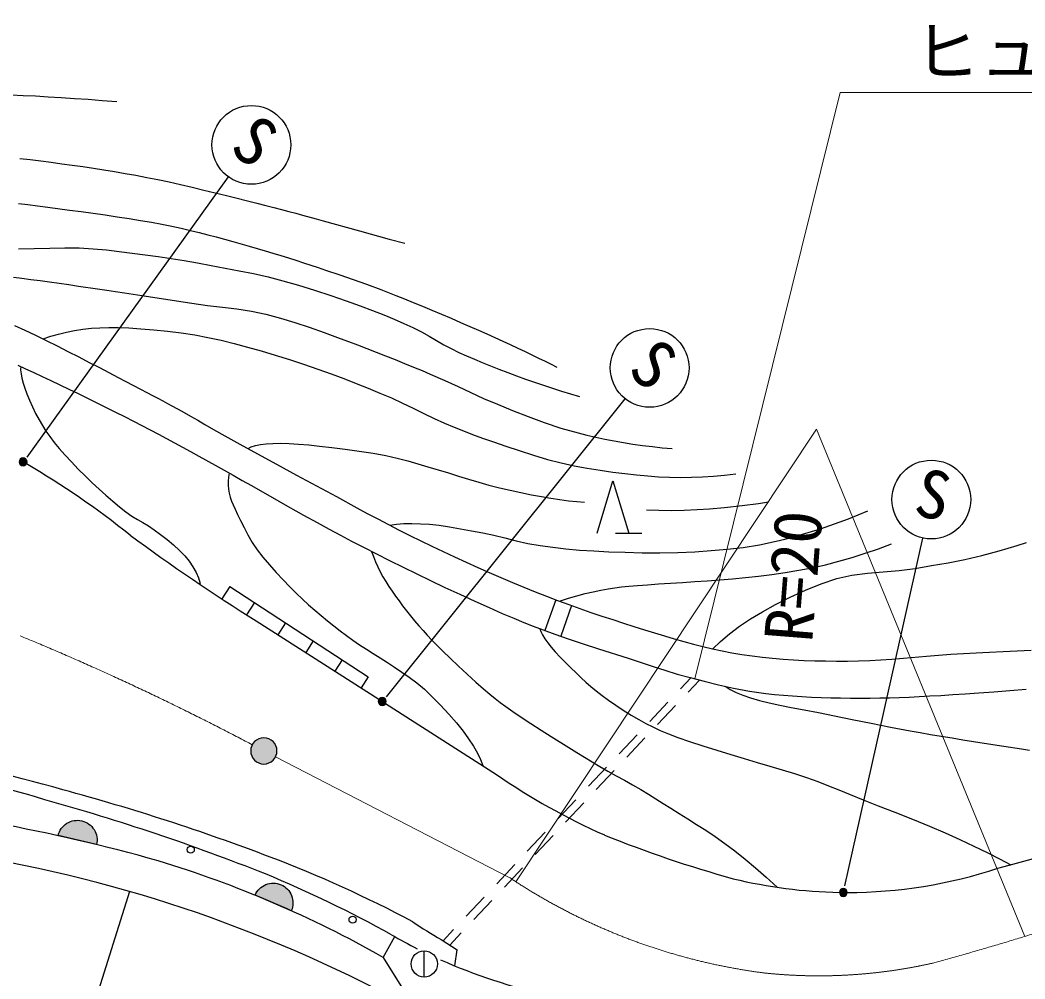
# Model space of a CAD drawing. Units: millimetres, scale not verified. Extents: x 40000 to 680000, y 20000 to 380000.
# Drawn here: x 256016 to 294277, y 288020 to 324547 of the extents above; entities that cross this region are included whole.
import ezdxf
from ezdxf.enums import TextEntityAlignment as Align

# ---------------------------------------------------------------- set-up
doc = ezdxf.new("R2010")
doc.units = ezdxf.units.MM
doc.header["$LTSCALE"] = 1000
doc.linetypes.add('CHAIN', pattern=[18.5, 12, -1.5, 3.5, -1.5])
for name, color, linetype, lineweight in [('M-BGD', 7, 'Continuous', 25), ('M-BMK', 2, 'CHAIN', 13), ('M-BMK-SRVR', 3, 'Continuous', 25), ('M-STR-HTXT', 7, 'Continuous', 13), ('M-STR-STRC', 7, 'Continuous', 25)]:
    doc.layers.add(name, color=color, linetype=linetype, lineweight=lineweight)
doc.styles.add('ＭＳ ゴシック', font='')
doc.styles.get('ＭＳ ゴシック').set_extended_font_data('MS Gothic')

msp = doc.modelspace()

# ---------------------------------------------------------------- hatches: boundary and pattern name
at = {"layer": 'M-BGD'}
for points in [[(256279, 307717, 0.99999), (255979, 307717, 1)], [(269956, 298590, 1), (269656, 298590, 0.99999)], [(257464, 293478, -0.41596), (258366, 294043, -0.41596), (258925, 293138)], [(264964, 291207, -0.41684), (265952, 291607, -0.41684), (266343, 290616)], [(287513, 291315, 0.41421), (287363, 291465, 0.41421), (287213, 291315, 1)]]:
    msp.add_hatch(color=256, dxfattribs=at).paths.add_polyline_path(points)
at = {"layer": 'M-BMK-SRVR'}
msp.add_hatch(color=256, dxfattribs=at).paths.add_polyline_path([(265798, 296707, 1), (264798, 296707, 1)])

# ---------------------------------------------------------------- linework, layer by layer
at = {"layer": 'M-BGD'}
for p, q in [((278692, 304998), (279692, 304998)), ((264007, 302965), (263699, 302496)), ((264007, 302965), (269276, 299533)), ((264942, 302357), (264643, 301886)), ((276417, 302465), (275993, 301294)), ((277011, 302246), (276607, 301076)), ((269679, 298670), (265008, 301655)), ((266123, 301587), (265831, 301130)), ((267178, 300900), (266892, 300452)), ((268281, 300181), (268001, 299743)), ((269276, 299533), (269002, 299103)), ((281158, 299070), (281556, 299492)), ((281453, 298945), (281888, 299407)), ((269932, 298509), (274152, 295812)), ((279992, 297832), (280678, 298560)), ((280287, 297708), (280973, 298436)), ((278827, 296595), (279512, 297323)), ((279122, 296470), (279807, 297198)), ((277661, 295357), (278347, 296085)), ((277956, 295233), (278642, 295961)), ((276495, 294120), (277181, 294848)), ((276790, 293996), (277476, 294723)), ((275330, 292883), (276015, 293610)), ((275625, 292758), (276310, 293486)), ((274164, 291645), (274850, 292373)), ((274459, 291521), (275145, 292249)), ((260177, 291353), (258122, 284761)), ((272998, 290408), (273684, 291136)), ((273293, 290283), (273979, 291011)), ((272120, 289476), (272518, 289898)), ((272378, 289312), (272813, 289774)), ((269835, 288842), (270282, 289632)), ((272050, 289520), (272660, 289133)), ((271405, 288092), (271405, 289092)), ((272570, 288516), (272660, 289133)), ((269835, 288842), (271105, 286818)), ((271405, 288592), (271406, 288593))]:
    msp.add_line(p, q, dxfattribs=at)
for points in [[(255684, 321702), (256137, 321680), (256603, 321655), (257082, 321628), (257576, 321598), (258084, 321564), (258606, 321528), (259143, 321488), (259695, 321446)], [(256009, 319278), (256405, 319230), (256803, 319180), (257202, 319128), (257601, 319075), (258001, 319020), (258402, 318963), (258805, 318904), (259208, 318842), (259613, 318776), (260020, 318707), (260429, 318634), (260839, 318556), (261259, 318471), (261691, 318379), (262130, 318280), (262573, 318177), (263015, 318072), (263450, 317967), (263874, 317862), (265035, 317573), (265370, 317489), (265682, 317409), (265974, 317332), (266250, 317258), (266515, 317185), (266773, 317114), (267286, 316971), (267550, 316898), (268939, 316518), (270070, 316207), (270660, 316047)], [(255956, 317561), (256312, 317517), (256682, 317470), (257067, 317420), (257901, 317309), (258344, 317249), (258797, 317187), (259255, 317122), (259712, 317055), (260163, 316986), (260601, 316916), (261021, 316843), (261418, 316770), (261793, 316694), (262154, 316617), (262502, 316536), (262839, 316454), (263166, 316371), (263487, 316286), (263802, 316200), (264114, 316113), (264735, 315938), (265043, 315850), (265347, 315761), (265645, 315671), (265939, 315581), (266230, 315489), (266517, 315397), (266802, 315304), (267085, 315211), (267366, 315117), (267646, 315023), (268185, 314841), (268698, 314664), (269210, 314481), (269746, 314282), (270329, 314056), (270647, 313929), (270984, 313792), (271335, 313647), (271696, 313496), (272061, 313342), (272426, 313186), (272786, 313031), (273137, 312879), (273474, 312731), (273791, 312590), (274094, 312454), (274392, 312318), (274683, 312184), (274967, 312052), (275242, 311923), (275507, 311795), (275761, 311671), (276005, 311551), (276235, 311434), (276453, 311322)], [(255958, 315830), (256555, 315843), (257142, 315863), (257716, 315875), (258269, 315866), (258796, 315835), (259300, 315790), (259791, 315735), (260280, 315672), (260775, 315606), (261274, 315537), (261770, 315463), (262268, 315383), (262774, 315296), (263291, 315201), (263821, 315102), (264359, 314999), (264906, 314887), (265462, 314762), (266026, 314619), (266616, 314449), (267232, 314257), (267848, 314054), (268436, 313851), (268968, 313662), (269438, 313487), (269865, 313319), (270257, 313155), (270624, 312993), (270975, 312830), (271300, 312666), (271595, 312501), (271872, 312338), (272145, 312180), (272430, 312030), (272724, 311889), (273018, 311756), (273314, 311627), (273616, 311501), (273928, 311375), (274250, 311246), (274582, 311119), (274920, 310993), (275261, 310870), (275602, 310751), (275942, 310636), (276284, 310524), (276628, 310416), (276972, 310311), (277317, 310210)], [(255759, 314749), (256083, 314710), (256423, 314667), (256775, 314620), (257137, 314571), (257505, 314520), (257876, 314468), (258245, 314415), (258968, 314311), (259315, 314260), (259654, 314210), (259990, 314160), (260324, 314109), (260655, 314058), (262559, 313761), (263150, 313680), (263717, 313611), (264271, 313541), (264822, 313455), (265379, 313340), (265934, 313195), (266479, 313029), (267029, 312843), (267598, 312640), (268202, 312420), (268524, 312301), (268863, 312173), (269214, 312039), (269573, 311899), (269934, 311756), (270294, 311612), (270649, 311469), (270993, 311328), (271323, 311193), (271633, 311063), (272192, 310818), (272694, 310584), (273173, 310356), (273660, 310133), (274191, 309909), (274764, 309679), (275358, 309444), (275973, 309215), (276608, 309003), (277263, 308817), (277599, 308735), (277940, 308657), (278285, 308584), (278636, 308516), (278993, 308453), (279354, 308395), (279720, 308344), (280092, 308298), (280469, 308258), (280850, 308225)], [(255802, 312912), (256197, 312730), (256597, 312542), (257007, 312343), (257422, 312136), (257838, 311927), (258248, 311716), (258650, 311508), (259037, 311307), (259749, 310935), (260606, 310490), (260842, 310366), (261058, 310251), (261260, 310143), (261450, 310040), (261634, 309941), (261813, 309843), (262177, 309643), (262506, 309459), (262778, 309302), (263050, 309143), (263377, 308955), (263815, 308709), (264386, 308393), (265053, 308026), (265783, 307626), (266543, 307213), (267677, 306601), (268058, 306393), (268837, 305969), (269233, 305755), (269633, 305541), (270038, 305327), (270446, 305116), (270858, 304907), (271273, 304703), (271694, 304501), (272123, 304298), (272558, 304095), (272997, 303894), (273440, 303695), (273883, 303500), (274325, 303308), (274765, 303122), (275200, 302942), (275630, 302769), (276055, 302603), (276481, 302441), (276906, 302284), (277329, 302132), (277749, 301985), (278167, 301843), (278580, 301706), (278988, 301573), (279392, 301446), (279788, 301324), (280176, 301206), (280554, 301092), (280925, 300982), (281290, 300876), (281653, 300776), (282015, 300682), (282378, 300595), (282745, 300515), (283119, 300442), (283500, 300378), (283888, 300322), (284279, 300275), (284672, 300235), (285069, 300202), (285469, 300176), (285872, 300156), (286279, 300142), (286690, 300133), (287105, 300128), (287524, 300128), (287945, 300136), (288367, 300152), (288790, 300176), (289216, 300206), (289648, 300241), (290531, 300316), (290987, 300353), (291453, 300388), (291933, 300420), (292426, 300447), (292933, 300473), (293452, 300497), (294517, 300546)], [(256889, 312400), (257182, 312500), (257478, 312587), (257779, 312662), (258088, 312723), (258409, 312771), (258731, 312806), (259054, 312828), (259391, 312837), (259754, 312834), (260156, 312818), (260609, 312790), (261104, 312751), (261624, 312699), (262151, 312633), (262667, 312553), (263169, 312457), (263669, 312347), (264172, 312223), (264679, 312089), (265193, 311945), (265724, 311788), (266268, 311617), (266813, 311437), (267348, 311253), (267860, 311071), (268347, 310891), (268817, 310708), (269273, 310524), (269717, 310338), (270153, 310151), (270577, 309958), (270989, 309760), (271391, 309562), (271785, 309371), (272175, 309195), (272546, 309037), (272897, 308894), (273248, 308759), (273621, 308622), (274036, 308477), (274508, 308316), (275023, 308144), (275559, 307972), (276097, 307813), (276615, 307677), (277116, 307566), (277614, 307473), (278105, 307396), (278584, 307329), (279048, 307271), (279490, 307221), (279915, 307181), (280329, 307151), (280741, 307132), (281158, 307125), (281579, 307130), (281999, 307146), (282420, 307173), (282843, 307211), (283269, 307261)], [(255927, 311403), (256227, 311264), (256535, 311121), (256853, 310972), (257183, 310816), (257524, 310654), (257873, 310487), (258227, 310317), (258585, 310143), (258943, 309968), (259299, 309792), (259651, 309616), (259996, 309443), (260331, 309272), (260657, 309103), (260974, 308937), (261286, 308772), (261593, 308607), (261898, 308442), (262203, 308276), (262508, 308108), (262817, 307937), (263450, 307587), (263781, 307403), (264124, 307211), (264474, 307012), (264828, 306811), (265873, 306216), (266202, 306030), (266515, 305853), (266809, 305690), (267331, 305402), (267788, 305153), (268214, 304924), (268639, 304700), (269096, 304463), (269586, 304211), (270088, 303957), (270599, 303702), (271118, 303447), (271644, 303194), (272190, 302936), (272759, 302672), (273329, 302412), (273875, 302167), (274378, 301947), (274812, 301761), (275191, 301604), (275554, 301460), (275936, 301315), (276374, 301156), (276890, 300979), (277456, 300791), (278045, 300601), (279171, 300241), (279663, 300080), (280122, 299925), (280572, 299777), (281034, 299635), (281533, 299498), (282065, 299362), (282615, 299226), (283187, 299098), (283786, 298985), (284417, 298893), (284746, 298857), (285084, 298825), (285431, 298798), (285785, 298776), (286146, 298757), (286513, 298742), (286883, 298731), (287258, 298723), (287635, 298719), (288014, 298717), (288389, 298718), (288757, 298723), (289123, 298731), (289492, 298743), (289867, 298758), (290254, 298777), (290657, 298798), (291080, 298823), (291529, 298851), (292007, 298882), (292529, 298918), (293098, 298960), (293701, 299007), (294328, 299058)], [(256041, 311350), (256037, 311221), (256051, 311071), (256081, 310904), (256128, 310720), (256190, 310523), (256271, 310306), (256370, 310065), (256483, 309813), (256607, 309562), (256736, 309323), (256867, 309101), (257002, 308889), (257148, 308678), (257312, 308461), (257500, 308231), (257721, 307980), (257969, 307713), (258233, 307441), (258502, 307173), (258764, 306921), (259022, 306680), (259284, 306443), (259544, 306216), (259799, 306005), (260043, 305813), (260270, 305654), (260485, 305523), (260695, 305403), (260905, 305277), (261124, 305127), (261361, 304950), (261611, 304757), (261860, 304554), (262091, 304347), (262288, 304140), (262454, 303932), (262598, 303722), (262719, 303508), (262812, 303294), (262874, 303079)], [(264700, 308221), (264820, 308286), (264976, 308339), (265165, 308379), (265387, 308407), (265643, 308423), (265933, 308426), (266259, 308416), (266617, 308394), (267005, 308361), (267421, 308319), (267885, 308266), (268399, 308201), (268933, 308126), (269455, 308043), (269937, 307955), (270371, 307859), (270776, 307754), (271164, 307642), (271546, 307528), (271933, 307415), (272323, 307298), (272708, 307178), (273092, 307057), (273478, 306940), (273867, 306832), (274268, 306732), (274678, 306637), (275088, 306548), (275486, 306467), (275864, 306396), (276222, 306334), (276567, 306281), (276898, 306237), (277211, 306202), (277506, 306177)], [(263977, 307293), (263953, 307134), (263941, 306980), (263941, 306828), (263953, 306675), (263979, 306519), (264015, 306369), (264063, 306226), (264124, 306078), (264201, 305912), (264297, 305715), (264412, 305481), (264542, 305217), (264691, 304935), (264858, 304646), (265046, 304364), (265263, 304081), (265509, 303790), (265770, 303500), (266034, 303219), (266287, 302957), (266528, 302715), (266766, 302489), (267003, 302274), (267240, 302066), (267479, 301861), (267719, 301662), (267958, 301469), (268199, 301282), (268443, 301099), (268692, 300919), (268946, 300746), (269204, 300582), (269466, 300419), (269732, 300252), (270002, 300073), (270276, 299890), (270555, 299706), (270837, 299511), (271122, 299298), (271409, 299054), (271712, 298768), (272030, 298444), (272344, 298105), (272636, 297770), (272886, 297460), (273096, 297172), (273279, 296892), (273432, 296625), (273551, 296375), (273631, 296145)], [(277992, 304998), (278592, 306998), (279192, 304998)], [(279867, 305896), (280332, 305875), (280814, 305870), (281305, 305879), (281793, 305899), (282268, 305928), (282840, 305979), (283513, 306055), (284127, 306134), (284518, 306196), (284525, 306219)], [(270090, 305300), (270347, 305340), (270629, 305363), (270933, 305370), (271259, 305362), (271604, 305339), (271974, 305300), (272370, 305242), (272784, 305172), (273207, 305093), (273631, 305012), (274051, 304921), (274472, 304818), (274902, 304711), (275347, 304612), (275815, 304528), (276300, 304462), (276800, 304406), (277319, 304359), (277862, 304322), (278435, 304294), (279051, 304273), (279706, 304258), (280381, 304254), (281056, 304265), (281710, 304294), (282335, 304337), (282944, 304389), (283550, 304460), (284168, 304559), (284810, 304693), (285141, 304775), (285475, 304863), (285813, 304958), (286154, 305061), (286500, 305172), (286850, 305291), (287205, 305418), (287565, 305553), (287930, 305697), (288302, 305849)], [(276549, 302416), (276892, 302521), (277218, 302614), (277529, 302697), (277832, 302769), (278130, 302833), (278408, 302884), (278663, 302922), (278918, 302952), (279197, 302980), (279523, 303009), (279905, 303039), (280327, 303067), (280777, 303094), (281241, 303122), (281706, 303155), (282175, 303189), (282656, 303223), (283146, 303260), (283641, 303306), (284139, 303363), (284642, 303430), (285152, 303504), (285665, 303588), (286178, 303685), (286687, 303800), (287192, 303930), (287695, 304075), (288197, 304234), (288697, 304409), (289192, 304600)], [(282393, 300592), (282685, 300878), (283024, 301166), (283406, 301453), (283826, 301734), (284282, 302008), (284785, 302284), (285338, 302565), (285922, 302835), (286519, 303075), (287110, 303269), (287693, 303398), (288283, 303474), (288879, 303524), (289483, 303576), (290097, 303657), (290721, 303763), (291352, 303873), (291993, 303997), (292643, 304145), (293302, 304324), (293640, 304426), (293987, 304534), (294340, 304649)], [(269402, 304306), (269473, 304108), (269551, 303913), (269637, 303720), (269730, 303529), (269831, 303340), (269939, 303154), (270056, 302971), (270180, 302790), (270309, 302607), (270444, 302423), (270583, 302236), (270727, 302047), (270877, 301858), (271033, 301667), (271196, 301476), (271359, 301290), (271520, 301111), (271691, 300928), (271885, 300729), (272111, 300505), (272388, 300239), (272708, 299937), (273044, 299625), (273372, 299328), (273664, 299070), (273902, 298867), (274105, 298700), (274299, 298549), (274512, 298393), (274772, 298210), (275096, 297990), (275466, 297749), (275856, 297500), (276241, 297257), (276915, 296831), (277216, 296643), (277506, 296464), (277795, 296288), (278093, 296111), (278402, 295933), (278715, 295760), (279029, 295587), (279340, 295414), (279646, 295237), (279940, 295060), (280224, 294885), (280507, 294706), (280799, 294520), (281108, 294322), (281436, 294118), (281775, 293909), (282126, 293689), (282486, 293451), (282855, 293185), (283233, 292895), (283621, 292583), (284019, 292250), (284425, 291893), (284841, 291511)], [(275811, 301362), (275846, 301251), (275909, 301124), (275996, 300982), (276105, 300828), (276234, 300664), (276391, 300482), (276577, 300282), (276780, 300075), (276989, 299869), (277191, 299675), (277379, 299496), (277563, 299326), (277750, 299160), (277951, 298993), (278175, 298820), (278426, 298637), (278698, 298447), (278985, 298257), (279278, 298074), (279570, 297904), (279846, 297754), (280112, 297619), (280389, 297490), (280700, 297359), (281067, 297218), (281509, 297064), (282011, 296903), (282545, 296738), (283082, 296575), (283593, 296417), (284081, 296269), (284563, 296127), (285039, 295985), (285506, 295841), (285964, 295690), (286393, 295535), (286794, 295381), (287196, 295220), (287627, 295045), (288116, 294847), (288690, 294620), (289329, 294368), (289993, 294103), (290645, 293836), (291246, 293579), (291800, 293331), (292334, 293083), (292840, 292839), (293310, 292600), (293736, 292369)], [(282862, 299170), (283053, 299049), (283277, 298936), (283537, 298828), (283833, 298725), (284169, 298624), (284538, 298532), (284940, 298448), (285382, 298366), (285871, 298277), (286415, 298172), (287027, 298046), (287702, 297906), (288421, 297758), (289163, 297610), (289908, 297470), (290288, 297402), (290683, 297334), (291089, 297266), (291501, 297198), (291913, 297131), (292322, 297065), (292722, 297002), (293478, 296884), (294145, 296781), (294450, 296734)]]:
    msp.add_lwpolyline(points, dxfattribs=at)
for points in [[(256279, 307717, 0.99999), (255979, 307717, 1)], [(269956, 298590, 1), (269656, 298590, 0.99999)], [(257464, 293478, -0.41596), (258366, 294043, -0.41596), (258925, 293138)], [(264964, 291207, -0.41684), (265952, 291607, -0.41684), (266343, 290616)], [(287513, 291315, 0.41421), (287363, 291465, 0.41421), (287213, 291315, 1)]]:
    msp.add_lwpolyline(points, format="xyb", close=True, dxfattribs=at)
for centre, radius in [((262515, 292945), 134), ((268675, 290278), 134), ((271405, 288592), 500)]:
    msp.add_circle(centre, radius, dxfattribs=at)
for centre, radius, start, end in [((239026, 278348), 33986, 51.4571, 59.5322), ((306325, 367448), 77690, 233.58223, 237.87152), ((246592, 257960), 38867, 73.4839, 82.9117), ((245517, 258065), 38517, 72.7275, 81.3065), ((288562, 316647), 25332, 235.3322, 246.0125), ((236343, 216141), 81900, 69.11319, 74.92691), ((243949, 232022), 62924, 74.01994, 85.59706), ((235189, 216253), 81550, 68.28988, 74.52147), ((270920, 376010), 86697, 284.92573, 289.55665), ((295063, 334992), 44762, 247.956, 254.5925), ((245468, 240479), 52958, 61.0457, 80.8263), ((249159, 252459), 41848, 60.3913, 73.1737), ((248774, 248518), 47219, 61.9621, 69.1996), ((247435, 248711), 46869, 60.998, 67.5206), ((287517, 309575), 18261, 269.9887, 288.2979), ((287517, 309575), 18261, 256.2313, 269.0474), ((282274, 307087), 20325, 236.2084, 239.7997), ((280474, 307620), 20675, 240.0718, 243.1671), ((280474, 307620), 20675, 245.8837, 257.8331), ((280732, 340849), 56187, 279.5167, 290.6779)]:
    msp.add_arc(centre, radius, start, end, dxfattribs=at)
at = {"layer": 'M-BMK'}
msp.add_line((274641, 291887), (265742, 296478), dxfattribs=at)
for centre, radius, start, end in [((216976, 206426), 102398, 62.12237, 67.58861), ((287283, 310831), 22774, 236.2837, 262.5308), ((259028, 404347), 120000, 285.34261, 287.50873), ((286425, 307851), 19714, 263.8765, 282.7591)]:
    msp.add_arc(centre, radius, start, end, dxfattribs=at)
at = {"layer": 'M-BMK-SRVR'}
msp.add_lwpolyline([(265798, 296707, 1), (264798, 296707, 1)], format="xyb", close=True, dxfattribs=at)
at = {"layer": 'M-STR-HTXT'}
for q in [(274890, 291723), (294276, 289641)]:
    msp.add_line((286344, 308968), q, dxfattribs=at)
msp.add_lwpolyline([(281703, 299455), (287238, 321784), (319738, 321784)], dxfattribs=at)
at = {"layer": 'M-STR-STRC'}
for p, q in [((256287, 307892), (263949, 318574)), ((269968, 298763), (279052, 310123)), ((287420, 291571), (290386, 304816))]:
    msp.add_line(p, q, dxfattribs=at)
for centre in [(264823, 319793), (279988, 311295), (290714, 306280)]:
    msp.add_circle(centre, 1500, dxfattribs=at)

# ---------------------------------------------------------------- texts
at = {"layer": 'M-STR-HTXT', "style": 'ＭＳ ゴシック'}
msp.add_text('\u3000ヒューム管\u3000L=8.2 φ=300', height=1833, dxfattribs=at).set_placement((303488, 321884), align=Align.BOTTOM_CENTER)
msp.add_text('R=20', height=1833, rotation=85.437, dxfattribs=at).set_placement((286920, 303248), align=Align.BOTTOM_CENTER)
at = {"layer": 'M-STR-STRC', "style": 'ＭＳ ゴシック'}
for rotation, p in [(324.29, (264110, 318753)), (321.293, (279222, 310293)), (347.316, (290464, 305044))]:
    msp.add_text('S', height=1833, rotation=rotation, dxfattribs=at).set_placement(p, align=Align.BOTTOM_CENTER)

doc.saveas('drawing.dxf')
